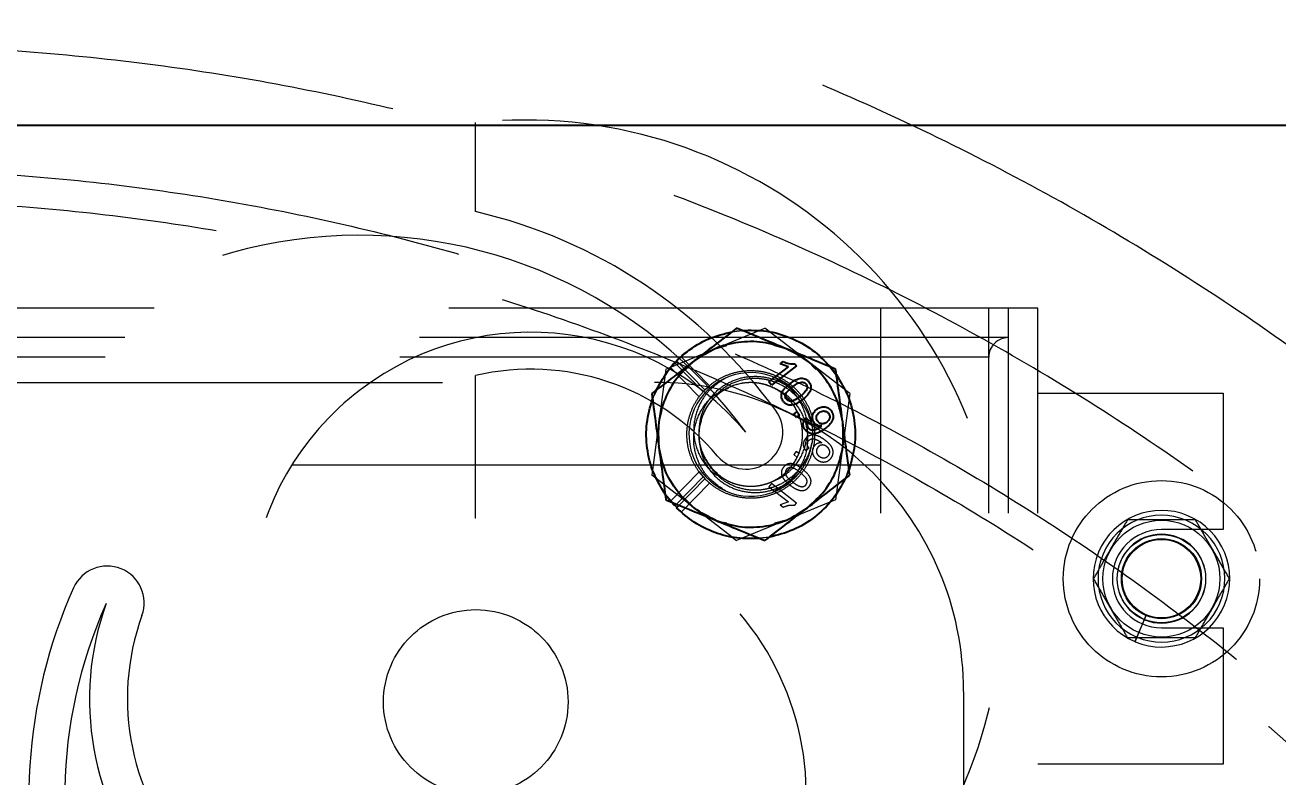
# Model space of a CAD drawing. Header units: millimetres. Extents: x 1293 to 41893, y 1011 to 26911.
# Drawn here: x 11492.2 to 11627.2, y 6929.2 to 7010.3 of the extents above; entities that cross this region are included whole.
import ezdxf

# ---------------------------------------------------------------- set-up
doc = ezdxf.new("R2010")
doc.units = ezdxf.units.MM
doc.header["$LTSCALE"] = 50
doc.linetypes.add('HIDDEN', pattern=[1.905, 1.27, -0.635])
doc.layers.add('CAPA_1', color=7, linetype='Continuous')
doc.layers.add('MAQUINAS', color=11, linetype='Continuous')
doc.styles.add('SLDTEXTSTYLE0', font='TXT', dxfattribs={"width": 0.75})
doc.dimstyles.new('SLDDIMSTYLE0', dxfattribs={"dimtxt": 100, "dimasz": 100, "dimexe": 0, "dimexo": 0.0625, "dimgap": 25, "dimtad": 2, "dimdec": 0, "dimlfac": 1.5, "dimrnd": 1e-09, "dimzin": 12, "dimdsep": 46, "dimtxsty": 'SLDTEXTSTYLE0', "dimsah": 1, "dimcen": 0.09, "dimadec": 0, "dimazin": 3, "dimtfac": 1, "dimtdec": 0, "dimtofl": 0, "dimtmove": 0, "dimatfit": 3, "dimfxl": 1, "dimfrac": 2, "dimtolj": 1, "dimtzin": 12, "dimarcsym": 0})

# ---------------------------------------------------------------- blocks, each defined once
blk = doc.blocks.new('_D_5')
at = {"layer": 'CAPA_1', "transparency": 16777216}
for p, q in [((11574.4, 7831.18), (17588.06, 7831.18)), ((17538.06, 7831.18), (17538.06, 4708.49)), ((16485.16, 4708.49), (17588.06, 4708.49))]:
    blk.add_line(p, q, dxfattribs=at)
for points in [[(17538.06, 7831.18), (17522.68, 7731.18), (17553.45, 7731.18)], [(17538.06, 4708.49), (17553.45, 4808.49), (17522.68, 4808.49)]]:
    blk.add_solid(points, dxfattribs=at)
at = {"layer": 'CAPA_1', "transparency": 16777216, "insert": (17409.15, 6122.06), "char_height": 100, "attachment_point": 1, "rotation": 90, "style": 'SLDTEXTSTYLE0'}
blk.add_mtext('4684', dxfattribs=at)
blk = doc.blocks.new('_D_15')
at = {"layer": 'CAPA_1', "transparency": 16777216}
for p, q in [((6530.12, 8742.38), (6530.12, 9415.65)), ((16745.16, 6492), (16745.16, 9415.65)), ((6530.12, 9365.65), (16745.16, 9365.65))]:
    blk.add_line(p, q, dxfattribs=at)
for points in [[(6530.12, 9365.65), (6630.12, 9350.26), (6630.12, 9381.03)], [(16745.16, 9365.65), (16645.16, 9381.03), (16645.16, 9350.26)]]:
    blk.add_solid(points, dxfattribs=at)
at = {"layer": 'CAPA_1', "transparency": 16777216, "insert": (11452.92, 9494.55), "char_height": 100, "attachment_point": 1, "style": 'SLDTEXTSTYLE0'}
blk.add_mtext('15323', dxfattribs=at)

msp = doc.modelspace()

# ---------------------------------------------------------------- linework, layer by layer
at = {"color": 1, "linetype": 'HIDDEN', "lineweight": 18}
for p, q in [((11540.7158117, 6990.199486), (11540.7158117, 6999.797529)), ((11601.3388204, 6979.7855382), (11472.0808548, 6979.7855382)), ((11584.4054871, 6481.4522048), (11584.4054871, 6979.7855382)), ((11596.0471537, 6481.4522048), (11596.0471537, 6979.7855382)), ((11598.1638204, 6481.4522048), (11598.1638204, 6979.7855382)), ((11601.3388204, 6481.4522048), (11601.3388204, 6979.7855382)), ((11598.1638204, 6976.6105382), (11472.7124016, 6976.6105382)), ((11596.0471537, 6974.4938715), (11473.1334327, 6974.4938715)), ((11473.6721537, 6971.7855382), (11560.0054871, 6971.7855382)), ((11540.7158117, 6957.1576774), (11540.7158117, 6972.5263742)), ((11601.3388204, 6970.6188715), (11621.3388204, 6970.6188715)), ((11621.3388204, 6970.6188715), (11621.3388204, 6955.9105382)), ((11584.4054871, 6962.8522048), (11475.4491042, 6962.8522048)), ((11621.3388204, 6955.9105382), (11614.6721537, 6955.9105382)), ((11613.0066204, 6946.6901319), (11611.797126, 6943.8371187)), ((11611.8506147, 6943.8146909), (11613.037607, 6946.6771393)), ((11614.6721537, 6945.3272048), (11621.3388204, 6945.3272048)), ((11621.3388204, 6945.3272048), (11621.3388204, 6930.6188715)), ((11593.3388204, 6938.4522048), (11593.3388204, 6522.7855382)), ((11621.3388204, 6930.6188715), (11601.3388204, 6930.6188715))]:
    msp.add_line(p, q, dxfattribs=at)
for centre, radius in [((11614.6721537, 6950.6188715), 10.5833333), ((11614.6721537, 6950.6188715), 6.3026787), ((11614.6721537, 6950.6188715), 4.7625), ((11614.6721537, 6950.6188715), 4.318), ((11614.6721537, 6950.6188715), 4.2333333), ((11540.7491497, 6937.3300939), 9.9492987)]:
    msp.add_circle(centre, radius, dxfattribs=at)
for centre, radius, start, end in [((11473.6721537, 6758.1188715), 316.8416667, 84.783170205, 180), ((11473.6721537, 6758.1188715), 313.6666667, 84.783170205, 180), ((11546.0498811, 6948.6212865), 51.453475, 275.950419195, 95.950419195), ((11528.2088176, 6936.1974164), 55.431475, 35.950419192, 76.96008298), ((11528.2088176, 6936.1974164), 51.453475, 35.950419192, 215.950419199), ((11546.6724149, 6946.8573793), 30.329061, 40.129477682, 220.129477682), ((11598.1638204, 6974.4938715), 2.1166667, 90, 180), ((11546.6724149, 6946.8573793), 26.351061, 40.129477681, 103.064508746), ((11560.0054871, 6938.4522048), 33.3333333, 0, 90), ((11569.861709, 6966.4049773), 3.978, 220.129477681, 35.950419192), ((11614.6721537, 6950.6188715), 7.366, 247.477326414, 247.026173882), ((11546.0498811, 6927.3013607), 30.329061, 280.129477682, 100.129477682), ((11614.6721537, 6950.6188715), 6.8368333, 247.477326414, 247.026173882), ((11614.6721537, 6950.6188715), 5.2916667, 90, 270), ((11614.6721537, 6950.6188715), 4.7963667, 247.477326414, 247.026173882), ((11614.6721537, 6950.6188715), 4.2672, 247.477326414, 247.026173882), ((11501.0132824, 6948.004868), 3.978, 340.129477682, 155.950419192), ((11548.0002431, 6927.0361864), 55.431475, 155.950419192, 196.96008298), ((11547.8887364, 6926.9585372), 51.453475, 155.950419195, 335.950419195), ((11529.4251391, 6937.6185001), 30.329061, 160.129477682, 340.129477682), ((11529.5366458, 6937.6961493), 26.351061, 160.129477681, 223.064508746)]:
    msp.add_arc(centre, radius, start, end, dxfattribs=at)
for points, knots in [([(11611.0057644, 6956.9688715), (11610.6875896, 6956.4177119), (11610.0443406, 6955.3034413), (11609.0913095, 6953.6525492), (11608.1803041, 6952.0744564), (11607.6218207, 6951.1070212), (11607.3400204, 6950.6188715)], [0, 0, 0, 0, 0.2646176718, 0.5349733347, 0.7653562273, 1, 1, 1, 1]), ([(11618.338543, 6956.9688715), (11618.032194, 6956.9688715), (11617.1282203, 6956.9688715), (11615.5717214, 6956.9688715), (11613.3947317, 6956.9688715), (11611.8909258, 6956.9688715), (11611.0057644, 6956.9688715)], [0, 0, 0, 0, 0.12806477444, 0.37789303104, 0.63381903979, 1, 1, 1, 1]), ([(11622.0042871, 6950.6188715), (11621.6861228, 6951.1700128), (11621.0428945, 6952.2842476), (11620.0898741, 6953.9351212), (11619.1788591, 6955.5132306), (11618.6203541, 6956.4807032), (11618.338543, 6956.9688715)], [0, 0, 0, 0, 0.2646061211, 0.5349506065, 0.7653448938, 1, 1, 1, 1]), ([(11607.3400204, 6950.6188715), (11607.6581846, 6950.0677302), (11608.3014129, 6948.9534954), (11609.2544334, 6947.3026218), (11610.1654484, 6945.7245124), (11610.7239534, 6944.7570398), (11611.0057644, 6944.2688715)], [0, 0, 0, 0, 0.2646061211, 0.5349506065, 0.7653448938, 1, 1, 1, 1]), ([(11618.338543, 6944.2688715), (11618.6567179, 6944.8200311), (11619.2999668, 6945.9343018), (11620.252998, 6947.5851939), (11621.1640033, 6949.1632866), (11621.7224868, 6950.1307218), (11622.0042871, 6950.6188715)], [0, 0, 0, 0, 0.2646176718, 0.5349733347, 0.7653562273, 1, 1, 1, 1]), ([(11611.0057644, 6944.2688715), (11611.890928, 6944.2688715), (11613.3792375, 6944.2688715), (11615.5555025, 6944.2688715), (11617.1128912, 6944.2688715), (11618.0321989, 6944.2688715), (11618.338543, 6944.2688715)], [0, 0, 0, 0, 0.3661794341, 0.6156922034, 0.8719357593, 1, 1, 1, 1])]:
    msp.add_open_spline(points, degree=3, knots=knots, dxfattribs=at)
at = {"layer": 'MAQUINAS', "linetype": 'Continuous', "lineweight": 25}
for p, q in [((11457.0601601, 6999.5102403), (11683.7268267, 6999.5102403)), ((11573.5795859, 6973.7819405), (11573.9003025, 6974.028815)), ((11572.3471442, 6971.8359953), (11574.4616992, 6973.4636933)), ((11575.3285285, 6973.5769087), (11572.6149402, 6971.4880993)), ((11574.4616992, 6973.4636933), (11573.5795859, 6973.7819405)), ((11575.1561348, 6973.8008667), (11575.3285285, 6973.5769087)), ((11572.6149402, 6971.4880993), (11572.3471442, 6971.8359953)), ((11575.0251049, 6968.3570359), (11575.3730008, 6968.624832)), ((11575.3730008, 6968.624832), (11575.6407969, 6968.276936)), ((11575.2929009, 6968.00914), (11575.0251049, 6968.3570359)), ((11575.6407969, 6968.276936), (11575.2929009, 6968.00914)), ((11576.3823769, 6967.961319), (11576.6849626, 6967.6402027)), ((11577.994455, 6967.0388996), (11578.0595173, 6967.091579)), ((11562.195166, 6958.4632985), (11561.7465943, 6958.9697264)), ((11562.3884478, 6958.6612963), (11562.195166, 6958.4632985)), ((11562.6693393, 6958.5454501), (11562.3909977, 6958.260317))]:
    msp.add_line(p, q, dxfattribs=at)
at = {"layer": 'MAQUINAS', "linetype": 'HIDDEN', "lineweight": 18}
for p, q in [((11561.24341, 6973.2202773), (11571.918196, 6977.6228082)), ((11568.6245076, 6977.2850493), (11567.8888591, 6977.0998635)), ((11568.3893351, 6977.2537224), (11569.4281961, 6977.3921073)), ((11569.9689276, 6977.3740415), (11568.8461578, 6977.314575)), ((11581.0682926, 6970.5794379), (11571.918196, 6977.6228082)), ((11566.580803, 6975.4215427), (11565.4362765, 6974.7630813)), ((11566.580803, 6975.4215427), (11567.8274555, 6975.7535401)), ((11572.9595578, 6975.7535401), (11574.2195753, 6975.4138537)), ((11562.3909977, 6974.0934968), (11562.879735, 6974.5587791)), ((11565.4443489, 6970.9656453), (11562.3909977, 6974.0934968)), ((11563.273565, 6974.8483422), (11562.879735, 6974.5587791)), ((11562.879735, 6974.5587791), (11565.936842, 6971.4270801)), ((11564.2245785, 6974.0265731), (11563.3829246, 6973.187489)), ((11576.4932443, 6974.101123), (11577.4040887, 6973.187489)), ((11561.24341, 6973.2202773), (11559.7187207, 6961.774376)), ((11564.8257342, 6970.229818), (11561.7465943, 6973.3840875)), ((11562.195166, 6973.8905154), (11561.879991, 6973.4828181)), ((11565.252273, 6970.7588164), (11562.195166, 6973.8905154)), ((11579.7408458, 6972.400596), (11578.8069848, 6973.6157442)), ((11578.9842245, 6973.4509781), (11579.6234998, 6972.6204906)), ((11560.4769114, 6971.3960519), (11559.944196, 6970.3326349)), ((11565.4443489, 6970.9656453), (11565.936842, 6971.4270801)), ((11565.936842, 6971.4270801), (11566.0493248, 6971.5053336)), ((11568.2581572, 6971.3216555), (11568.3858861, 6971.3876672)), ((11574.0812677, 6971.6960313), (11574.4599984, 6971.4597177)), ((11574.6118887, 6971.3170203), (11574.4599984, 6971.4597177)), ((11559.8685258, 6970.1491578), (11559.6900635, 6969.5061077)), ((11559.7986173, 6969.9796512), (11560.1982029, 6970.9485237)), ((11581.0682926, 6970.5794379), (11579.5436032, 6959.1335366)), ((11560.8168735, 6968.7429581), (11560.4810654, 6967.4973266)), ((11579.9701398, 6968.7429581), (11580.3059715, 6967.4819077)), ((11560.8168735, 6963.6108558), (11560.4810418, 6964.8719062)), ((11576.3823769, 6964.3924949), (11576.6849626, 6964.7136112)), ((11576.8388367, 6964.6015684), (11577.002987, 6965.3104701)), ((11577.994455, 6965.3149143), (11578.0595173, 6965.2622349)), ((11580.3059479, 6964.8564872), (11579.9701398, 6963.6108558)), ((11575.2929009, 6964.3446739), (11575.0251049, 6963.996778)), ((11575.0251049, 6963.996778), (11575.3730008, 6963.7289819)), ((11575.6407969, 6964.0768778), (11575.2929009, 6964.3446739)), ((11564.8257342, 6962.1239959), (11561.7465943, 6958.9697264)), ((11565.547314, 6961.3004024), (11564.8026705, 6962.1630695)), ((11564.8257342, 6962.1239959), (11565.252273, 6961.5949975)), ((11565.8740322, 6962.961592), (11566.1913271, 6962.5190956)), ((11580.988396, 6962.3741627), (11580.5888104, 6961.4052902)), ((11580.7572769, 6961.8137698), (11581.1085815, 6962.8984468)), ((11560.1982029, 6961.4052902), (11559.7187207, 6961.774376)), ((11568.3893351, 6955.1000915), (11560.1982029, 6961.4052902)), ((11565.252273, 6961.5949975), (11562.3884478, 6958.6612963)), ((11565.4443489, 6961.3881686), (11562.6693393, 6958.5454501)), ((11562.879735, 6957.7950348), (11565.936842, 6960.9267338)), ((11572.6149402, 6960.8657145), (11572.3471442, 6960.5178186)), ((11572.3471442, 6960.5178186), (11574.4616992, 6958.8901206)), ((11575.3285285, 6958.7769052), (11572.6149402, 6960.8657145)), ((11574.2356024, 6960.7680204), (11574.6608341, 6961.0717542)), ((11575.4124871, 6961.7889371), (11574.4599984, 6960.8940962)), ((11580.3160821, 6960.9673646), (11580.6740843, 6961.6120533)), ((11561.1431808, 6959.7714247), (11562.4508718, 6958.2117789)), ((11561.7465943, 6958.9697264), (11561.1635135, 6959.7333233)), ((11564.293769, 6958.2526908), (11563.3829246, 6959.1663249)), ((11579.5436032, 6959.1335366), (11568.8688173, 6954.7310057)), ((11574.4616992, 6958.8901206), (11573.5795859, 6958.5718734)), ((11573.5795859, 6958.5718734), (11573.9003025, 6958.3249989)), ((11575.1561348, 6958.5529472), (11575.3285285, 6958.7769052)), ((11574.2062103, 6956.9322711), (11572.9595578, 6956.6002738)), ((11568.3893351, 6955.1000915), (11568.8688173, 6954.7310057)), ((11570.9194888, 6954.9721302), (11572.4615307, 6955.1197214)), ((11572.3976782, 6955.1000915), (11571.3588172, 6954.9617065))]:
    msp.add_line(p, q, dxfattribs=at)
msp.add_arc((11570.3935066, 6966.1769069), 6.6666667, 37.587605897, 307.587605897, dxfattribs=at)
for points in [[(11697.8579799, 6903.1351303), (11695.0782724, 6907.2834672), (11689.5188572, 6915.5801408), (11680.3115972, 6927.4074614), (11670.5048164, 6938.7348965), (11660.0651574, 6949.485269), (11649.0426731, 6959.635884), (11637.467434, 6969.1518217), (11625.3770953, 6978.0039406), (11612.8093669, 6986.1641744), (11599.80388, 6993.6069054), (11586.4015311, 7000.3087008), (11572.6444952, 7006.2484782), (11558.5760553, 7011.4075478), (11544.2404764, 7015.7696776), (11529.6828634, 7019.3211426), (11514.9490201, 7022.0507687), (11500.0853044, 7023.9499673), (11485.1384832, 7025.012763), (11470.1555847, 7025.2358118), (11455.1837506, 7024.6184118), (11440.2700878, 7023.1625057), (11425.4615204, 7020.8726743), (11410.8046414, 7017.7561222), (11396.3455668, 7013.8226552), (11382.1297903, 7009.0846495), (11368.20204, 7003.5570127), (11354.6061377, 6997.2571367), (11341.384861, 6990.2048432), (11328.5798092, 6982.4223213), (11316.2312715, 6973.9340579), (11304.3781012, 6964.76676), (11293.0575925, 6954.9492714), (11282.3053641, 6944.5124815), (11272.1552463, 6933.4892284), (11262.6391754, 6921.9141953), (11253.7870922, 6909.8238014), (11245.6268488, 6897.2560878), (11238.1841203, 6884.250597), (11231.4823243, 6870.8482491), (11225.5425471, 6857.0912129), (11220.3834774, 6843.0227731), (11216.0213476, 6828.6871941), (11212.4698826, 6814.1295812), (11209.7402565, 6799.3957378), (11207.8410579, 6784.5320222), (11206.7782622, 6769.5852009), (11206.5552137, 6754.6023026), (11207.1726126, 6739.6304678), (11208.6285226, 6724.7168076), (11210.9183393, 6709.9082306), (11214.0349466, 6695.2513873), (11217.9682076, 6680.7921795), (11222.706982, 6666.5769003), (11228.2317497, 6652.647294), (11234.5423336, 6639.0583181), (11241.5546649, 6625.8111917), (11246.84244, 6617.3388057), (11249.4863275, 6613.1026127)], [(11277.7544529, 6631.3880585), (11275.4439395, 6635.0900999), (11270.8229126, 6642.4941825), (11264.6947828, 6654.0709472), (11259.1799155, 6665.9464567), (11254.3517789, 6678.1196458), (11250.2105279, 6690.5424865), (11246.7732212, 6703.1784983), (11244.0495943, 6715.9872253), (11242.0485061, 6728.9285535), (11240.7761752, 6741.9617147), (11240.2366256, 6755.0457151), (11240.4315494, 6768.1393841), (11241.3603347, 6781.201525), (11243.0200588, 6794.1910393), (11245.4054998, 6807.0670573), (11248.5091522, 6819.7890661), (11252.3212506, 6832.3170377), (11256.8298009, 6844.6115543), (11262.0206174, 6856.6339331), (11267.877368, 6868.3463469), (11274.3816251, 6879.7119444), (11281.512924, 6890.6949651), (11289.2488268, 6901.2608523), (11297.5649937, 6911.3763619), (11306.4352589, 6921.0096668), (11315.8317132, 6930.1304569), (11325.7247919, 6938.710035), (11336.0833678, 6946.7214064), (11346.8748489, 6954.1393645), (11358.0652812, 6960.9405696), (11369.6194555, 6967.1036226), (11381.5010181, 6972.6091322), (11393.6725852, 6977.4397762), (11406.0958606, 6981.5803554), (11418.7317559, 6985.0178421), (11431.5405141, 6987.7414207), (11444.481834, 6989.7425219), (11457.5149974, 6991.0148493), (11470.5989972, 6991.5543998), (11483.6926664, 6991.3594758), (11496.7548072, 6990.4306906), (11509.7443216, 6988.7709664), (11522.6203395, 6986.3855254), (11535.3423483, 6983.2818731), (11547.8703199, 6979.4697746), (11560.1648366, 6974.9612244), (11572.1872151, 6969.7704077), (11583.8996299, 6963.9136577), (11595.2652239, 6957.4093984), (11606.2482575, 6950.2781079), (11616.8140965, 6942.5421738), (11626.9297861, 6934.2261234), (11636.5624191, 6925.3554236), (11645.6857166, 6915.9605912), (11654.255937, 6906.0614594), (11662.3022317, 6895.7254739), (11667.1606469, 6888.4749476), (11669.5898545, 6884.8496845)], [(11564.8257342, 6962.1239959), (11564.5861794, 6962.4947189), (11564.1070698, 6963.2361651), (11563.6742173, 6964.4962947), (11563.4735745, 6965.8074858), (11563.5311383, 6967.1351161), (11563.8398032, 6968.4267696), (11564.3895646, 6969.6359583), (11565.1598634, 6970.7179901), (11566.1224911, 6971.6331758), (11567.2420506, 6972.3478687), (11568.4774108, 6972.8358124), (11569.783177, 6973.0790763), (11571.1113698, 6973.0687222), (11572.4131848, 6972.8051303), (11573.6407873, 6972.2979863), (11574.7490695, 6971.5659251), (11575.6973078, 6970.635846), (11576.4506596, 6969.5419245), (11576.981443, 6968.3243564), (11577.2701547, 6967.027881), (11577.3061859, 6965.7001367), (11577.0882128, 6964.3899112), (11576.6242448, 6963.1453485), (11575.9313299, 6962.0121791), (11575.0349305, 6961.0320426), (11573.9679786, 6960.240948), (11572.7697018, 6959.6679859), (11571.4840451, 6959.3341271), (11570.1585681, 6959.2519472), (11568.8407864, 6959.4233158), (11567.5835574, 6959.8462283), (11566.4165226, 6960.4891262), (11565.7684068, 6961.0884878), (11565.4443489, 6961.3881686)], [(11565.9685175, 6962.7707312), (11565.5892211, 6963.4010804), (11564.8306284, 6964.6617789), (11564.720145, 6966.9224387), (11565.4250125, 6969.0323672), (11566.8992481, 6970.7175537), (11568.9019802, 6971.7087948), (11571.1327146, 6971.8585726), (11573.2506606, 6971.1431755), (11574.9337024, 6969.671764), (11575.9255048, 6967.6682648), (11576.0751822, 6965.4377749), (11575.3596254, 6963.3196182), (11573.8889529, 6961.6371744), (11571.8826577, 6960.6431906), (11569.6626126, 6960.5016409), (11567.5054726, 6961.1868682), (11566.4808358, 6962.2427768), (11565.9685175, 6962.7707312)], [(11575.6763174, 6970.2433987), (11575.9236218, 6969.8815399), (11576.4182305, 6969.1578222), (11576.8682631, 6967.915659), (11577.1010466, 6966.6151551), (11577.0355305, 6965.7410197), (11577.0027724, 6965.303952)], [(11565.9685175, 6962.7707312), (11565.7613703, 6963.0738314), (11565.347076, 6963.680032), (11564.9701196, 6964.720493), (11564.7751354, 6965.8098214), (11564.8300131, 6966.5420149), (11564.8574519, 6966.9081117)]]:
    msp.add_open_spline(points, degree=3, dxfattribs=at)
for points, knots in [([(11683.583976, 6893.9018854), (11680.9812536, 6897.7860959), (11675.7758087, 6905.5545169), (11667.1547787, 6916.6287871), (11657.9723997, 6927.2349998), (11648.1974381, 6937.3008916), (11637.8767599, 6946.8052128), (11627.038521, 6955.7152668), (11615.7179792, 6964.0037676), (11603.9504432, 6971.644436), (11591.7730211, 6978.6132853), (11579.2240052, 6984.8883746), (11566.3428854, 6990.4499639), (11553.1701889, 6995.2805534), (11539.7473622, 6999.3649446), (11526.1166385, 7002.6902864), (11512.320905, 7005.2461161), (11498.4035682, 7007.024392), (11484.4084173, 7008.019519), (11470.3794861, 7008.2283661), (11456.3609148, 7007.6502763), (11442.3968111, 7006.2870683), (11428.5311112, 7004.1430314), (11414.8074418, 7001.2249115), (11401.2689825, 6997.54189), (11387.9583303, 6993.1055551), (11374.9173656, 6987.9298651), (11362.1871199, 6982.0311048), (11349.8076475, 6975.4278337), (11337.8178985, 6968.1408283), (11326.2555974, 6960.193016), (11315.1571232, 6951.6094038), (11304.557396, 6942.4169987), (11294.4897664, 6932.6447236), (11284.9859109, 6922.3233255), (11276.0757321, 6911.4852795), (11267.7872646, 6900.1646861), (11260.1465877, 6888.3971639), (11253.1777391, 6876.219738), (11246.9026555, 6863.6707232), (11241.3410427, 6850.7896031), (11236.5105416, 6837.6169066), (11232.4258202, 6824.1940801), (11229.1017109, 6810.5633559), (11226.5412815, 6796.7676239), (11224.7801719, 6782.8502818), (11223.7767982, 6769.5926864), (11223.7424955, 6760.9809811), (11223.7268163, 6757.0447182)], [0, 0, 0, 0, 0.0218141038, 0.0436282076, 0.0654423113, 0.0872564151, 0.1090705189, 0.1308846227, 0.1526987264, 0.1745128302, 0.196326934, 0.2181410378, 0.2399551415, 0.2617692453, 0.2835833491, 0.3053974529, 0.3272115567, 0.3490256604, 0.3708397642, 0.392653868, 0.4144679718, 0.4362820755, 0.4580961793, 0.4799102831, 0.5017243869, 0.5235384906, 0.5453525944, 0.5671666982, 0.588980802, 0.6107949058, 0.6326090095, 0.6544231133, 0.6762372171, 0.6980513209, 0.7198654246, 0.7416795284, 0.7634936322, 0.785307736, 0.8071218397, 0.8289359435, 0.8507500473, 0.8725641511, 0.8943782549, 0.9161923586, 0.9380064624, 0.9598205662, 0.98163467, 1, 1, 1, 1]), ([(11383.3517308, 6976.7968304), (11386.4132597, 6978.0483429), (11393.5717354, 6980.9746332), (11405.1363422, 6984.7582917), (11417.9453236, 6988.2631066), (11430.939054, 6991.0207111), (11444.0647167, 6993.0517076), (11457.2842111, 6994.3418606), (11470.5550869, 6994.8892129), (11483.8358187, 6994.6914791), (11497.0845589, 6993.7494323), (11510.2596384, 6992.065996), (11523.3195992, 6989.6464777), (11536.2233511, 6986.4984874), (11548.9302937, 6982.6319304), (11561.4004464, 6978.0589723), (11573.5945731, 6972.7940011), (11585.4743081, 6966.8535832), (11597.0022678, 6960.2564059), (11608.1422018, 6953.0232398), (11618.8589814, 6945.1767924), (11629.1191809, 6936.7419412), (11638.8894229, 6927.7445172), (11648.1430532, 6918.2154729), (11656.8357054, 6908.1749249), (11664.9969471, 6897.6912825), (11669.9247683, 6890.3371773), (11672.3886788, 6886.6601247)], [0, 0, 0, 0, 0.0301960895, 0.0706045858, 0.111013082, 0.1514215783, 0.1918300746, 0.2322385709, 0.2726470671, 0.3130555634, 0.3534640597, 0.3938725559, 0.4342810522, 0.4746895485, 0.5150980448, 0.555506541, 0.5959150373, 0.6363235336, 0.6767320298, 0.7171405261, 0.7575490224, 0.7979575186, 0.8383660149, 0.8787745112, 0.9191830075, 0.9595915037, 1, 1, 1, 1]), ([(11567.6726324, 6972.2630624), (11567.0342696, 6971.8368141), (11565.9688982, 6971.1254432), (11564.8374502, 6969.4869595), (11564.203957, 6967.6576487), (11564.2103983, 6965.5031284), (11564.9859257, 6963.5096224), (11566.0967022, 6962.0707967), (11567.0444003, 6961.640792), (11567.3400703, 6961.5066359)], [0, 0, 0, 0, 0.17254409382, 0.28796089372, 0.44542637547, 0.60590038583, 0.76529044601, 0.92677355458, 1, 1, 1, 1]), ([(11564.8574519, 6966.9081117), (11564.9005068, 6967.2997984), (11564.9855598, 6968.0735573), (11565.4973132, 6969.3899002), (11566.440648, 6970.7060144), (11567.9012843, 6971.790807), (11569.5685246, 6972.389157), (11571.3345904, 6972.5068803), (11573.0628117, 6972.1199957), (11574.5647351, 6971.3485733), (11575.3301231, 6970.5875973), (11575.6763174, 6970.2433987)], [0, 0, 0, 0, 0.0816770766, 0.1613492895, 0.2910353615, 0.4131480043, 0.5342211749, 0.6547649167, 0.7763458983, 0.8988385446, 1, 1, 1, 1]), ([(11565.9685175, 6962.7707312), (11566.132651, 6962.5744897), (11566.5427192, 6962.0842036), (11567.1401497, 6961.6168409), (11567.6869378, 6961.2873913), (11568.0715273, 6961.0908908), (11568.5603114, 6960.8917502), (11568.9293573, 6960.7841379), (11569.1317897, 6960.7371797), (11569.1321145, 6960.7371043), (11569.1325975, 6960.7369923), (11569.1334722, 6960.7367896), (11569.135074, 6960.7364188), (11569.1380606, 6960.7357285), (11569.143797, 6960.7344068), (11569.1553273, 6960.7317665), (11569.1800249, 6960.7261817), (11569.2372607, 6960.7135943), (11569.4137051, 6960.6773596), (11570.0152131, 6960.5812466), (11570.6975019, 6960.5783787), (11571.3597417, 6960.6735507), (11571.7398862, 6960.751794), (11572.1657338, 6960.8742415), (11572.5420072, 6961.0183281), (11572.7704069, 6961.1231003), (11572.9991614, 6961.2351828), (11573.2898831, 6961.394618), (11573.6892465, 6961.6605646), (11574.0643587, 6961.9597847), (11574.3940428, 6962.2726233), (11574.7151356, 6962.6295656), (11575.0436246, 6963.0647018), (11575.2963377, 6963.4897426), (11575.4362523, 6963.7766368), (11575.5419864, 6964.008212), (11575.6656938, 6964.315891), (11575.8058843, 6964.7749503), (11575.9061925, 6965.2443793), (11575.9693021, 6965.7480841), (11575.9850645, 6966.2510542), (11575.9567954, 6966.7159759), (11575.9026162, 6967.1137987), (11575.8443512, 6967.3990453), (11575.8018657, 6967.5677745), (11575.7456761, 6967.7787833), (11575.6474827, 6968.0886379), (11575.4741013, 6968.507395), (11575.2921297, 6968.8664312), (11575.1122682, 6969.1687961), (11574.8233058, 6969.5957281), (11574.364027, 6970.1387949), (11573.6978508, 6970.7059414), (11573.0378447, 6971.1116842), (11572.4226402, 6971.391547), (11571.8368552, 6971.583333), (11571.2460927, 6971.7059428), (11570.645144, 6971.7660718), (11569.6080493, 6971.7587078), (11568.1286739, 6971.4040818), (11566.5109832, 6970.3348485), (11565.2993255, 6968.7855162), (11565.0047433, 6967.533914), (11564.8574519, 6966.9081117)], [0, 0, 0, 0, 0.0250183604, 0.062505402, 0.0734573342, 0.0875361687, 0.1047408725, 0.1250701816, 0.1250803606, 0.1250883981, 0.1251028377, 0.1251288995, 0.1251763215, 0.1252638198, 0.1254290467, 0.1257527294, 0.1264220437, 0.127908411, 0.1314910533, 0.1440579523, 0.1875385458, 0.1974736043, 0.2095664138, 0.2255093005, 0.2408045365, 0.2489692371, 0.2501056216, 0.2657484548, 0.28139119, 0.2970338275, 0.3126763676, 0.3258383953, 0.3440073867, 0.3659743505, 0.374124143, 0.3752533993, 0.3909020103, 0.4065504225, 0.4221986368, 0.4378466544, 0.4561989829, 0.4713844989, 0.4834020562, 0.4954853717, 0.4998684535, 0.500437905, 0.5168673922, 0.5316457014, 0.5447725301, 0.5562476095, 0.5660707052, 0.5952358369, 0.6255591057, 0.6513477897, 0.67084265, 0.6916214818, 0.7115649404, 0.7298045646, 0.7506541572, 0.8129902501, 0.8753265878, 0.937663171, 1, 1, 1, 1]), ([(11577.0027724, 6967.0498619), (11576.9259468, 6967.3611997), (11576.7722838, 6967.983923), (11576.408228, 6968.7798993), (11575.9856976, 6969.4803716), (11575.4941905, 6970.1154707), (11574.7086499, 6970.8876053), (11573.8906327, 6971.4211692), (11573.1662713, 6971.7446944), (11572.763107, 6971.8949451), (11572.3213299, 6972.0250787), (11571.4650387, 6972.2033719), (11570.1715625, 6972.2406008), (11568.5365681, 6971.8083425), (11567.2165983, 6971.076857), (11566.6458998, 6970.3693738), (11566.4341043, 6970.1068153)], [0, 0, 0, 0, 0.069953165, 0.1399170315, 0.1901923343, 0.2485506911, 0.3148790107, 0.430245738, 0.4592125802, 0.4882048064, 0.5242043837, 0.5597296243, 0.6792716906, 0.8024242008, 0.9266764138, 1, 1, 1, 1]), ([(11576.4973458, 6966.2660609), (11576.503047, 6966.6863022), (11576.5188446, 6967.8507629), (11575.9137763, 6969.5254745), (11574.6701407, 6971.2710169), (11573.4814278, 6971.9835545), (11572.7903214, 6972.3978171)], [0, 0, 0, 0, 0.1655470057, 0.4587197366, 0.6853047725, 1, 1, 1, 1]), ([(11567.6726324, 6960.0907515), (11567.0342566, 6960.5170192), (11565.9688636, 6961.2284223), (11564.8375497, 6962.8667059), (11564.2034157, 6964.6969728), (11564.2124371, 6966.847644), (11564.9783416, 6968.8555054), (11566.2846006, 6970.4528499), (11567.4786487, 6970.9654892), (11568.0123849, 6971.1946376)], [0, 0, 0, 0, 0.163192842, 0.2723544782, 0.4212859131, 0.5730628255, 0.7238145338, 0.8765458549, 1, 1, 1, 1]), ([(11572.672566, 6971.2747939), (11573.0255857, 6971.1266696), (11573.7316074, 6970.8304285), (11574.943976, 6969.9038542), (11576.058099, 6968.3882355), (11576.565083, 6966.4860901), (11576.5057289, 6964.5538148), (11575.9212217, 6962.8285606), (11574.667704, 6961.0827246), (11573.480532, 6960.3702328), (11572.7903214, 6959.9559968)], [0, 0, 0, 0, 0.0794973611, 0.1589907011, 0.315134871, 0.4619446366, 0.5603215007, 0.7147960453, 0.8341851173, 1, 1, 1, 1]), ([(11572.672566, 6961.07902), (11573.0258707, 6961.2271232), (11573.7324623, 6961.5233221), (11574.9391827, 6962.4503145), (11576.0913261, 6963.957741), (11576.3652205, 6965.3946128), (11576.4973458, 6966.087753)], [0, 0, 0, 0, 0.1725736883, 0.3451386477, 0.6840980163, 1, 1, 1, 1]), ([(11578.4452719, 6965.5193312), (11578.2789124, 6965.6406695), (11577.9467587, 6965.8829335), (11577.4625295, 6966.0902847), (11577.0482543, 6966.1235113), (11576.7431864, 6966.0588231), (11576.4684648, 6965.9104558), (11576.3319087, 6965.755303), (11576.2636019, 6965.677694)], [0, 0, 0, 0, 0.2504849259, 0.5001184801, 0.6280398823, 0.7500923866, 0.8749936837, 1, 1, 1, 1]), ([(11564.8574519, 6965.4457022), (11564.9005068, 6965.0540155), (11564.9855598, 6964.2802566), (11565.4973132, 6962.9639137), (11566.440648, 6961.6477995), (11567.9012843, 6960.5630069), (11569.5685246, 6959.9646569), (11571.3345904, 6959.8469336), (11573.0628117, 6960.2338182), (11574.5647351, 6961.0052406), (11575.3301231, 6961.7662165), (11575.6763174, 6962.1104152)], [0, 0, 0, 0, 0.0816770766, 0.1613492895, 0.2910353615, 0.4131480043, 0.5342211749, 0.6547649167, 0.7763458983, 0.8988385446, 1, 1, 1, 1]), ([(11577.0027724, 6965.303952), (11576.9259468, 6964.9926142), (11576.7722838, 6964.3698909), (11576.408228, 6963.5739145), (11575.9856976, 6962.8734423), (11575.4941904, 6962.2383432), (11574.7086501, 6961.4662087), (11573.8906318, 6960.9326437), (11573.166272, 6960.6091202), (11572.7631039, 6960.4588656), (11572.3213442, 6960.3287503), (11571.4649345, 6960.1503316), (11570.1730674, 6960.1148076), (11568.5309472, 6960.5395156), (11567.0276342, 6961.4157547), (11566.3216677, 6962.3189299), (11565.9685175, 6962.7707312)], [0, 0, 0, 0, 0.0665557442, 0.1331216702, 0.1809552484, 0.2364793103, 0.2995862573, 0.4093499598, 0.4369099671, 0.4644941256, 0.4987453086, 0.532545192, 0.6462814495, 0.7634528023, 0.8816704485, 1, 1, 1, 1]), ([(11574.4599984, 6960.8940962), (11574.6935598, 6961.0878094), (11574.9943943, 6961.3373182), (11575.2924639, 6961.6539641), (11575.4769064, 6961.8602221), (11575.6890269, 6962.1192681), (11575.9427046, 6962.473438), (11576.3243621, 6963.0896149), (11576.7587176, 6964.0187041), (11576.921421, 6964.8755368), (11577.0027724, 6965.303952)], [0, 0, 0, 0, 0.17416807, 0.2243339608, 0.2498477339, 0.3332575457, 0.4166697785, 0.5000844792, 0.7500429769, 1, 1, 1, 1]), ([(11576.2636019, 6965.677694), (11576.1976224, 6965.5773368), (11576.0983448, 6965.426332), (11576.0476898, 6965.1908033), (11576.0474146, 6964.9522163), (11576.1426729, 6964.6595004), (11576.3023915, 6964.4815903), (11576.3823769, 6964.3924949)], [0, 0, 0, 0, 0.2498591948, 0.3759561592, 0.5004815934, 0.749846529, 1, 1, 1, 1]), ([(11576.6849626, 6964.7136112), (11576.6358058, 6964.7720049), (11576.5471142, 6964.8773624), (11576.4807815, 6965.0402857), (11576.4729784, 6965.1709913), (11576.4966079, 6965.3082721), (11576.5529974, 6965.3961475), (11576.5905165, 6965.454616)], [0, 0, 0, 0, 0.27707427384, 0.49991402738, 0.62483428488, 0.75038084812, 1, 1, 1, 1]), ([(11576.5905165, 6965.454616), (11576.6347266, 6965.5038633), (11576.7231099, 6965.6023169), (11576.9039198, 6965.6909024), (11577.1023155, 6965.7215946), (11577.4914869, 6965.6345129), (11577.7710004, 6965.456903), (11577.994455, 6965.3149143)], [0, 0, 0, 0, 0.1252073258, 0.2503100191, 0.3753386279, 0.50062014744, 1, 1, 1, 1]), ([(11577.2268313, 6964.9137318), (11577.2066638, 6964.8859958), (11577.1663272, 6964.8305217), (11577.1007154, 6964.7099762), (11577.0447168, 6964.54761), (11577.0240551, 6964.341709), (11577.0479103, 6964.1366779), (11577.1121994, 6963.939589), (11577.2480787, 6963.6989508), (11577.4038792, 6963.5620584), (11577.507459, 6963.4710492)], [0, 0, 0, 0, 0.0626107389, 0.1252263593, 0.2501941382, 0.3735862588, 0.5002863049, 0.6245798583, 0.750412027, 1, 1, 1, 1]), ([(11578.0595173, 6965.2622349), (11577.9808268, 6965.2652925), (11577.8225317, 6965.2714432), (11577.5939988, 6965.2027067), (11577.3833654, 6965.0901566), (11577.278956, 6964.9724799), (11577.2268313, 6964.9137318)], [0, 0, 0, 0, 0.2495404591, 0.5019797072, 0.7513717737, 1, 1, 1, 1]), ([(11577.6215318, 6964.7787148), (11577.5719875, 6964.7030362), (11577.4978205, 6964.5897464), (11577.4650435, 6964.4114358), (11577.4710956, 6964.2767366), (11577.506252, 6964.1457904), (11577.5880291, 6963.9842384), (11577.6894571, 6963.8934359), (11577.7567731, 6963.8331718)], [0, 0, 0, 0, 0.2495203093, 0.3735284255, 0.4998883672, 0.623789863, 0.7503156792, 1, 1, 1, 1]), ([(11578.5862535, 6964.8567749), (11578.5105027, 6964.9079175), (11578.3959825, 6964.9852349), (11578.2191632, 6965.0336755), (11578.0815668, 6965.0402847), (11577.947626, 6965.0165491), (11577.7775042, 6964.9466963), (11577.68401, 6964.8460036), (11577.6215318, 6964.7787148)], [0, 0, 0, 0, 0.24997660167, 0.37791512869, 0.50034202129, 0.627106401, 0.75081098206, 1, 1, 1, 1]), ([(11579.0483833, 6963.6093972), (11579.1008012, 6963.6883325), (11579.2056211, 6963.8461795), (11579.2750763, 6964.125062), (11579.276328, 6964.4101429), (11579.1726518, 6964.7765962), (11578.8854129, 6965.1649222), (11578.5922373, 6965.4009922), (11578.4452719, 6965.5193312)], [0, 0, 0, 0, 0.1250635897, 0.25008955759, 0.37511000523, 0.50016939956, 0.74944095238, 1, 1, 1, 1]), ([(11578.7762833, 6963.9036852), (11578.825264, 6963.9818275), (11578.8984045, 6964.0985133), (11578.9181305, 6964.2822687), (11578.9007967, 6964.4182031), (11578.8549099, 6964.5487812), (11578.7603876, 6964.7065459), (11578.655728, 6964.7968379), (11578.5862535, 6964.8567749)], [0, 0, 0, 0, 0.249017166, 0.3718446562, 0.4993648037, 0.6232259432, 0.7498923764, 1, 1, 1, 1]), ([(11577.507459, 6963.4710492), (11577.6286568, 6963.3903148), (11577.8113513, 6963.2686151), (11578.0953337, 6963.2013206), (11578.3143713, 6963.1951844), (11578.5277168, 6963.2343082), (11578.7990783, 6963.3433694), (11578.9484652, 6963.5027767), (11579.0483833, 6963.6093972)], [0, 0, 0, 0, 0.2498687718, 0.3766540303, 0.5003478215, 0.6274593765, 0.7508241712, 1, 1, 1, 1]), ([(11577.7567731, 6963.8331718), (11577.8365231, 6963.7798161), (11577.9958129, 6963.6732452), (11578.2411241, 6963.6358007), (11578.4300346, 6963.6619233), (11578.6109866, 6963.7300129), (11578.7097829, 6963.8338152), (11578.7762833, 6963.9036852)], [0, 0, 0, 0, 0.25025039885, 0.49984175183, 0.62957629766, 0.75066535386, 1, 1, 1, 1]), ([(11577.7567731, 6963.8331718), (11577.8365229, 6963.7798156), (11577.9958124, 6963.6732438), (11578.2410138, 6963.6358222), (11578.4299245, 6963.6618903), (11578.6109075, 6963.7299368), (11578.709782, 6963.833817), (11578.7762833, 6963.9036852)], [0, 0, 0, 0, 0.250250228, 0.4998414106, 0.6292883971, 0.7506655241, 1, 1, 1, 1]), ([(11573.919131, 6962.6319738), (11573.8401491, 6962.5100111), (11573.7215251, 6962.3268333), (11573.690109, 6962.0742215), (11573.6939571, 6961.930602), (11573.7073495, 6961.8599392), (11573.7140456, 6961.8246084)], [0, 0, 0, 0, 0.4987953461, 0.7491482596, 0.8745764119, 1, 1, 1, 1]), ([(11573.919131, 6962.6319738), (11573.840828, 6962.5100761), (11573.7232235, 6962.3269959), (11573.6825504, 6962.0378398), (11573.7035469, 6961.895687), (11573.7140456, 6961.8246084)], [0, 0, 0, 0, 0.4990363131, 0.7495101716, 1, 1, 1, 1]), ([(11575.9617229, 6962.444756), (11575.8052551, 6962.558746), (11575.4926968, 6962.7864508), (11575.0450144, 6962.9897675), (11574.6587652, 6963.0437399), (11574.367845, 6962.9968841), (11574.1096932, 6962.8520986), (11573.9826919, 6962.7053951), (11573.919131, 6962.6319738)], [0, 0, 0, 0, 0.2504715078, 0.5003387545, 0.6261880614, 0.750180477, 0.8749718456, 1, 1, 1, 1]), ([(11575.9617229, 6962.444756), (11575.8052553, 6962.5587336), (11575.4926976, 6962.7864138), (11575.0453197, 6962.9897446), (11574.6591237, 6963.0435191), (11574.3681217, 6962.9971017), (11574.1096954, 6962.8520841), (11573.9826926, 6962.7053903), (11573.919131, 6962.6319738)], [0, 0, 0, 0, 0.2504758129, 0.50034735438, 0.62576834082, 0.75017618309, 0.87496969665, 1, 1, 1, 1]), ([(11574.2322373, 6962.3909574), (11574.1952666, 6962.3312126), (11574.1213048, 6962.21169), (11574.1140711, 6961.997215), (11574.161907, 6961.7920389), (11574.3980515, 6961.4423366), (11574.6722817, 6961.2256517), (11574.8916258, 6961.0523354)], [0, 0, 0, 0, 0.1246963828, 0.2494616582, 0.3744323466, 0.4996371137, 1, 1, 1, 1]), ([(11575.695014, 6962.0960233), (11575.4713698, 6962.2639226), (11575.1917696, 6962.4738306), (11574.793229, 6962.6111602), (11574.5825954, 6962.6064552), (11574.3777171, 6962.5430629), (11574.2807166, 6962.4416446), (11574.2322373, 6962.3909574)], [0, 0, 0, 0, 0.5004095025, 0.6256126137, 0.7505796735, 0.875343692, 1, 1, 1, 1]), ([(11576.3514735, 6960.7535962), (11576.388983, 6960.8131555), (11576.4640002, 6960.9322712), (11576.4752724, 6961.1475492), (11576.423686, 6961.3524184), (11576.1913844, 6961.7051349), (11575.9156056, 6961.9223089), (11575.695014, 6962.0960233)], [0, 0, 0, 0, 0.1247447425, 0.24948375779, 0.37447081842, 0.49964809889, 1, 1, 1, 1]), ([(11576.6675089, 6960.5163849), (11576.7217167, 6960.5970467), (11576.8300877, 6960.7583042), (11576.9038976, 6961.0449502), (11576.8801841, 6961.3396492), (11576.6326537, 6961.8713774), (11576.2597302, 6962.1900785), (11575.9617229, 6962.444756)], [0, 0, 0, 0, 0.12537334802, 0.25064373861, 0.37569751501, 0.50111317472, 1, 1, 1, 1]), ([(11573.7140456, 6961.8246084), (11573.7586511, 6961.7106816), (11573.8479272, 6961.4826618), (11574.1532279, 6961.0954788), (11574.4349448, 6960.8613506), (11574.6227426, 6960.7052764)], [0, 0, 0, 0, 0.249753552, 0.499871473, 1, 1, 1, 1]), ([(11574.6227426, 6960.7052764), (11574.7794075, 6960.5913), (11575.0923509, 6960.3636283), (11575.5437086, 6960.1571588), (11575.9312278, 6960.1052477), (11576.2214014, 6960.1545471), (11576.4764622, 6960.296368), (11576.6037846, 6960.4429974), (11576.6675089, 6960.5163849)], [0, 0, 0, 0, 0.2504817087, 0.5003455958, 0.6317049057, 0.7502211388, 0.8749866995, 1, 1, 1, 1]), ([(11574.6227426, 6960.7052764), (11574.7794079, 6960.5912998), (11575.0923521, 6960.3636278), (11575.5438205, 6960.1571074), (11575.9313637, 6960.1052393), (11576.221512, 6960.1546112), (11576.4764625, 6960.2963675), (11576.6037847, 6960.4429973), (11576.6675089, 6960.5163849)], [0, 0, 0, 0, 0.25048154931, 0.50034527738, 0.63186646807, 0.75022129776, 0.87498677906, 1, 1, 1, 1]), ([(11574.8916258, 6961.0523354), (11575.044365, 6960.9411254), (11575.2734605, 6960.77432), (11575.6091415, 6960.5934433), (11575.7949475, 6960.5549694), (11575.8877282, 6960.5357577)], [0, 0, 0, 0, 0.5003723119, 0.7505151407, 1, 1, 1, 1]), ([(11575.8877282, 6960.5357577), (11575.932225, 6960.5373676), (11576.0211899, 6960.5405863), (11576.1492043, 6960.5819856), (11576.2642489, 6960.6523889), (11576.3223951, 6960.7198564), (11576.3514735, 6960.7535962)], [0, 0, 0, 0, 0.2501584562, 0.5001555724, 0.7500324303, 1, 1, 1, 1]), ([(11575.8877282, 6960.5357577), (11575.9322001, 6960.5373873), (11576.0211152, 6960.5406453), (11576.1495029, 6960.5817496), (11576.2442211, 6960.6413712), (11576.3094652, 6960.7018534), (11576.3374705, 6960.7363482), (11576.3514735, 6960.7535962)], [0, 0, 0, 0, 0.25005494431, 0.49994861548, 0.74972207796, 0.87485705575, 1, 1, 1, 1]), ([(11577.4040887, 6959.1663249), (11577.1248018, 6958.813197), (11576.8240727, 6958.4329577), (11576.4105939, 6958.2001229), (11576.3811126, 6958.1835216)], [0, 0, 0, 0, 0.9286993414, 1, 1, 1, 1]), ([(11573.9003025, 6958.3249989), (11574.1011821, 6958.4115461), (11574.502247, 6958.5843414), (11574.938424, 6958.5633998), (11575.1561348, 6958.5529472)], [0, 0, 0, 0, 0.5008657323, 1, 1, 1, 1]), ([(11567.8274555, 6956.6002738), (11567.3819943, 6956.6655794), (11566.9023329, 6956.7358987), (11566.4939526, 6956.9775644), (11566.4648348, 6956.9947954)], [0, 0, 0, 0, 0.9286993414, 1, 1, 1, 1])]:
    msp.add_open_spline(points, degree=3, knots=knots, dxfattribs=at)
at = {"layer": 'MAQUINAS', "linetype": 'Continuous', "lineweight": 25}
for points in [[(11560.1982029, 6970.9485237), (11560.6335289, 6971.7334687), (11561.504181, 6973.3033588), (11563.4701245, 6975.171126), (11565.7787331, 6976.5937343), (11567.5191344, 6977.0337264), (11568.3893351, 6977.2537224)], [(11569.4281961, 6977.3921073), (11570.3256414, 6977.4075765), (11572.1205321, 6977.4385147), (11574.7210378, 6976.6698413), (11577.107357, 6975.3818317), (11578.358602, 6974.094596), (11578.9842245, 6973.4509781)], [(11574.2062103, 6975.4215427), (11573.373777, 6975.6934749), (11571.7089105, 6976.2373392), (11569.059794, 6976.1891388), (11566.4904351, 6975.5421948), (11565.025991, 6974.5814803), (11564.293769, 6974.101123)], [(11580.3059479, 6967.4973266), (11580.1252314, 6968.354201), (11579.7637985, 6970.0679499), (11578.3974975, 6972.3380519), (11576.5525481, 6974.23971), (11574.9883229, 6975.0275985), (11574.2062103, 6975.4215427)], [(11564.293769, 6974.101123), (11563.6420522, 6973.5161808), (11562.3386187, 6972.3462963), (11561.0558032, 6970.0279938), (11560.3313936, 6967.4793918), (11560.4311748, 6965.7307888), (11560.4810654, 6964.8564872)], [(11579.6234998, 6972.6204906), (11580.0856192, 6971.8510147), (11581.0098578, 6970.3120629), (11581.64442, 6967.6756223), (11581.7221305, 6964.9650044), (11581.2329742, 6963.2377766), (11580.988396, 6962.3741627)], [(11561.1635135, 6959.7333233), (11560.7013941, 6960.5027992), (11559.7771555, 6962.041751), (11559.1425933, 6964.6781916), (11559.0648828, 6967.3888095), (11559.5540391, 6969.1160373), (11559.7986173, 6969.9796512)], [(11576.4932443, 6958.2526908), (11577.1449611, 6958.8376331), (11578.4483946, 6960.0075176), (11579.7312101, 6962.32582), (11580.4556196, 6964.8744221), (11580.3558385, 6966.6230251), (11580.3059479, 6967.4973266)], [(11566.580803, 6956.9322711), (11565.7986904, 6957.3262154), (11564.2344652, 6958.1141039), (11562.3895158, 6960.015762), (11561.0232148, 6962.285864), (11560.6617818, 6963.9996128), (11560.4810654, 6964.8564872)], [(11580.5888104, 6961.4052902), (11580.1534844, 6960.6203452), (11579.2828323, 6959.0504551), (11577.3168888, 6957.1826879), (11575.0082802, 6955.7600796), (11573.2678788, 6955.3200875), (11572.3976782, 6955.1000915)], [(11571.3588172, 6954.9617065), (11570.534643, 6954.9428551), (11568.8862947, 6954.9051521), (11566.480345, 6955.5383283), (11564.2375567, 6956.6150857), (11563.0065174, 6957.7119066), (11562.3909977, 6958.260317)], [(11566.580803, 6956.9322711), (11567.4132363, 6956.660339), (11569.0781027, 6956.1164747), (11571.7272193, 6956.1646751), (11574.2965782, 6956.811619), (11575.7610222, 6957.7723336), (11576.4932443, 6958.2526908)]]:
    msp.add_open_spline(points, degree=3, dxfattribs=at)
for points, knots in [([(11568.8688173, 6977.6228082), (11568.0691556, 6977.0072613), (11566.5682072, 6975.8518926), (11565.0180483, 6974.6586437), (11564.293769, 6974.101123)], [0, 0, 0, 0, 0.5327709195, 1, 1, 1, 1]), ([(11574.2062103, 6975.4215427), (11573.3612436, 6975.7700267), (11571.5527802, 6976.5158792), (11569.8017274, 6977.2380543), (11568.8688173, 6977.6228082)], [0, 0, 0, 0, 0.46722908045, 1, 1, 1, 1]), ([(11579.5436032, 6973.2202773), (11578.6106932, 6973.6050311), (11576.8596403, 6974.3272062), (11575.051177, 6975.0730587), (11574.2062103, 6975.4215427)], [0, 0, 0, 0, 0.5327709195, 1, 1, 1, 1]), ([(11564.293769, 6974.101123), (11563.5694897, 6973.5436024), (11562.0193308, 6972.3503535), (11560.5183824, 6971.1949847), (11559.7187207, 6970.5794379)], [0, 0, 0, 0, 0.4672290805, 1, 1, 1, 1]), ([(11573.9003025, 6974.028815), (11574.1011821, 6973.9422677), (11574.502247, 6973.7694725), (11574.938424, 6973.790414), (11575.1561348, 6973.8008667)], [0, 0, 0, 0, 0.50086573232, 1, 1, 1, 1]), ([(11580.3059479, 6967.4973266), (11580.1852606, 6968.4033312), (11579.9269561, 6970.3424327), (11579.6768516, 6972.2199765), (11579.5436032, 6973.2202773)], [0, 0, 0, 0, 0.4672290805, 1, 1, 1, 1]), ([(11573.7140456, 6970.5292055), (11573.7586511, 6970.6431323), (11573.8479272, 6970.8711521), (11574.1532279, 6971.2583351), (11574.4349448, 6971.4924632), (11574.6227426, 6971.6485375)], [0, 0, 0, 0, 0.249753552, 0.499871473, 1, 1, 1, 1]), ([(11574.2322373, 6969.9628565), (11574.1952666, 6970.0226013), (11574.1213048, 6970.1421239), (11574.1140711, 6970.3565989), (11574.161907, 6970.5617749), (11574.3980515, 6970.9114773), (11574.6722817, 6971.1281622), (11574.8916258, 6971.3014784)], [0, 0, 0, 0, 0.1246963828, 0.2494616582, 0.3744323466, 0.4996371137, 1, 1, 1, 1]), ([(11574.6227426, 6971.6485375), (11574.7794075, 6971.7625139), (11575.0923509, 6971.9901856), (11575.5437086, 6972.1966551), (11575.9312278, 6972.2485662), (11576.2214014, 6972.1992668), (11576.4764622, 6972.0574458), (11576.6037846, 6971.9108164), (11576.6675089, 6971.837429)], [0, 0, 0, 0, 0.2504817087, 0.5003455958, 0.6317049057, 0.7502211388, 0.8749866995, 1, 1, 1, 1]), ([(11574.8916258, 6971.3014784), (11575.044365, 6971.4126885), (11575.2734605, 6971.5794939), (11575.6091415, 6971.7603706), (11575.7949475, 6971.7988445), (11575.8877282, 6971.8180562)], [0, 0, 0, 0, 0.50037231189, 0.75051514073, 1, 1, 1, 1]), ([(11576.3514735, 6971.6002177), (11576.388983, 6971.5406584), (11576.4640002, 6971.4215426), (11576.4752724, 6971.2062647), (11576.423686, 6971.0013955), (11576.1913844, 6970.648679), (11575.9156056, 6970.431505), (11575.695014, 6970.2577906)], [0, 0, 0, 0, 0.1247447425, 0.2494837578, 0.3744708184, 0.4996480989, 1, 1, 1, 1]), ([(11575.8877282, 6971.8180562), (11575.932225, 6971.8164463), (11576.0211899, 6971.8132276), (11576.1492043, 6971.7718283), (11576.2642489, 6971.701425), (11576.3223951, 6971.6339575), (11576.3514735, 6971.6002177)], [0, 0, 0, 0, 0.25015845617, 0.50015557244, 0.75003243026, 1, 1, 1, 1]), ([(11576.6675089, 6971.837429), (11576.7217167, 6971.7567672), (11576.8300877, 6971.5955097), (11576.9038976, 6971.3088636), (11576.8801841, 6971.0141647), (11576.6326537, 6970.4824365), (11576.2597302, 6970.1637353), (11575.9617229, 6969.9090578)], [0, 0, 0, 0, 0.125373348, 0.2506437386, 0.375697515, 0.5011131747, 1, 1, 1, 1]), ([(11559.7187207, 6970.5794379), (11559.8519691, 6969.5791371), (11560.1020736, 6967.7015933), (11560.360378, 6965.7624918), (11560.4810654, 6964.8564872)], [0, 0, 0, 0, 0.5327709195, 1, 1, 1, 1]), ([(11573.919131, 6969.7218401), (11573.8401491, 6969.8438028), (11573.7215251, 6970.0269805), (11573.690109, 6970.2795923), (11573.6939571, 6970.4232119), (11573.7073495, 6970.4938747), (11573.7140456, 6970.5292055)], [0, 0, 0, 0, 0.49879534605, 0.74914825957, 0.87457641189, 1, 1, 1, 1]), ([(11575.695014, 6970.2577906), (11575.4713698, 6970.0898913), (11575.1917696, 6969.8799833), (11574.793229, 6969.7426537), (11574.5825954, 6969.7473587), (11574.3777171, 6969.810751), (11574.2807166, 6969.9121693), (11574.2322373, 6969.9628565)], [0, 0, 0, 0, 0.5004095025, 0.6256126137, 0.7505796735, 0.875343692, 1, 1, 1, 1]), ([(11575.9617229, 6969.9090578), (11575.8052553, 6969.7950803), (11575.4926976, 6969.5674001), (11575.0453197, 6969.3640692), (11574.6591237, 6969.3102948), (11574.3681217, 6969.3567122), (11574.1096954, 6969.5017297), (11573.9826926, 6969.6484236), (11573.919131, 6969.7218401)], [0, 0, 0, 0, 0.2504758129, 0.5003473544, 0.6257683408, 0.7501761831, 0.8749696966, 1, 1, 1, 1]), ([(11577.2268313, 6967.4400821), (11577.1879733, 6967.496743), (11577.1102836, 6967.6100264), (11577.0451962, 6967.8064107), (11577.0239342, 6968.0118933), (11577.0478911, 6968.216928), (11577.112141, 6968.4141052), (11577.2479933, 6968.6547869), (11577.4038813, 6968.7917568), (11577.507459, 6968.8827647)], [0, 0, 0, 0, 0.1250740585, 0.2500636243, 0.3732612247, 0.5001992382, 0.6242961009, 0.7503685137, 1, 1, 1, 1]), ([(11577.507459, 6968.8827647), (11577.6286567, 6968.9635006), (11577.8112536, 6969.0851377), (11578.095215, 6969.1524718), (11578.3141302, 6969.1586482), (11578.5275894, 6969.1195424), (11578.7989882, 6969.0105365), (11578.9484645, 6968.8510362), (11579.0483833, 6968.7444167)], [0, 0, 0, 0, 0.2498688585, 0.3764535287, 0.5003476657, 0.6272386366, 0.7508240847, 1, 1, 1, 1]), ([(11577.7567731, 6968.5206421), (11577.8365231, 6968.5739978), (11577.9958129, 6968.6805687), (11578.2411241, 6968.7180132), (11578.4300346, 6968.6918906), (11578.6109866, 6968.6238009), (11578.7097829, 6968.5199987), (11578.7762833, 6968.4501287)], [0, 0, 0, 0, 0.2502503989, 0.4998417518, 0.6295762977, 0.7506653539, 1, 1, 1, 1]), ([(11579.0483833, 6968.7444167), (11579.1008012, 6968.6654813), (11579.2056211, 6968.5076343), (11579.2750763, 6968.2287519), (11579.276328, 6967.9436709), (11579.1726518, 6967.5772177), (11578.8854129, 6967.1888917), (11578.5922373, 6966.9528217), (11578.4452719, 6966.8344826)], [0, 0, 0, 0, 0.1250635897, 0.2500895576, 0.3751100052, 0.5001693996, 0.7494409524, 1, 1, 1, 1]), ([(11576.2636019, 6966.6761198), (11576.1976191, 6966.7764766), (11576.0983996, 6966.9273849), (11576.0477159, 6967.1628949), (11576.0473706, 6967.4014878), (11576.1426754, 6967.6943131), (11576.3023924, 6967.8722234), (11576.3823769, 6967.961319)], [0, 0, 0, 0, 0.2498594906, 0.3757183909, 0.500481002, 0.7498462328, 1, 1, 1, 1]), ([(11576.6849626, 6967.6402027), (11576.6358589, 6967.5818399), (11576.5471775, 6967.4764364), (11576.4809649, 6967.3138052), (11576.4726796, 6967.1827233), (11576.4918062, 6967.0805284), (11576.5303361, 6966.9835163), (11576.5704572, 6966.9273028), (11576.5905165, 6966.8991979)], [0, 0, 0, 0, 0.2764767993, 0.4993179598, 0.6237184282, 0.7494961879, 0.8747561628, 1, 1, 1, 1]), ([(11578.0595173, 6967.091579), (11577.981018, 6967.0885179), (11577.8235261, 6967.0823766), (11577.5952354, 6967.1505329), (11577.3842079, 6967.2628683), (11577.2792119, 6967.381099), (11577.2268313, 6967.4400821)], [0, 0, 0, 0, 0.2489431768, 0.4994502947, 0.7502849385, 1, 1, 1, 1]), ([(11577.6215318, 6967.575099), (11577.5719877, 6967.6507777), (11577.497757, 6967.7641652), (11577.4650361, 6967.9424987), (11577.4711285, 6968.0772984), (11577.5063008, 6968.208127), (11577.5881065, 6968.3696515), (11577.689455, 6968.4603788), (11577.7567731, 6968.5206421)], [0, 0, 0, 0, 0.2495205461, 0.3738507837, 0.4998887841, 0.6240955932, 0.7503154422, 1, 1, 1, 1]), ([(11578.5862535, 6967.497039), (11578.5105028, 6967.4458975), (11578.3958896, 6967.3685188), (11578.2190491, 6967.3201143), (11578.0813315, 6967.3135439), (11577.9475, 6967.3373017), (11577.7774162, 6967.4072088), (11577.6840095, 6967.5078094), (11577.6215318, 6967.575099)], [0, 0, 0, 0, 0.24997649069, 0.37822216716, 0.50034233219, 0.62745243069, 0.75081109269, 1, 1, 1, 1]), ([(11578.7762833, 6968.4501287), (11578.8252611, 6968.3719861), (11578.8984551, 6968.2552074), (11578.9181393, 6968.0714325), (11578.9007429, 6967.9353892), (11578.854856, 6967.804918), (11578.7602946, 6967.6471879), (11578.6557281, 6967.5569761), (11578.5862535, 6967.497039)], [0, 0, 0, 0, 0.2490168506, 0.3721383925, 0.4993654558, 0.6235619335, 0.7498926933, 1, 1, 1, 1]), ([(11581.0682926, 6961.774376), (11580.9350442, 6962.7746767), (11580.6849397, 6964.6522206), (11580.4266353, 6966.591322), (11580.3059479, 6967.4973266)], [0, 0, 0, 0, 0.5327709195, 1, 1, 1, 1]), ([(11578.4452719, 6966.8344826), (11578.2789126, 6966.7131442), (11577.9467596, 6966.4708797), (11577.4626352, 6966.2635778), (11577.0483786, 6966.2302963), (11576.7432891, 6966.2949343), (11576.4684651, 6966.4433582), (11576.3319088, 6966.5985109), (11576.2636019, 6966.6761198)], [0, 0, 0, 0, 0.2504849429, 0.5001185141, 0.6278991852, 0.7500923696, 0.8749936752, 1, 1, 1, 1]), ([(11576.5905165, 6966.8991979), (11576.6347266, 6966.8499506), (11576.7231099, 6966.751497), (11576.9039198, 6966.6629115), (11577.1023155, 6966.6322192), (11577.4914869, 6966.719301), (11577.7710004, 6966.8969109), (11577.994455, 6967.0388996)], [0, 0, 0, 0, 0.1252073258, 0.2503100191, 0.3753386279, 0.5006201474, 1, 1, 1, 1]), ([(11560.4810654, 6964.8564872), (11560.6017527, 6963.9504826), (11560.8600572, 6962.0113812), (11561.1101617, 6960.1338374), (11561.24341, 6959.1335366)], [0, 0, 0, 0, 0.4672290805, 1, 1, 1, 1]), ([(11576.4932443, 6958.2526908), (11577.2175236, 6958.8102115), (11578.7676825, 6960.0034604), (11580.2686309, 6961.1588291), (11581.0682926, 6961.774376)], [0, 0, 0, 0, 0.4672290805, 1, 1, 1, 1]), ([(11561.24341, 6959.1335366), (11562.1763201, 6958.7487827), (11563.927373, 6958.0266076), (11565.7358363, 6957.2807551), (11566.580803, 6956.9322711)], [0, 0, 0, 0, 0.5327709195, 1, 1, 1, 1]), ([(11571.918196, 6954.7310057), (11572.7178576, 6955.3465525), (11574.218806, 6956.5019213), (11575.768965, 6957.6951702), (11576.4932443, 6958.2526908)], [0, 0, 0, 0, 0.5327709195, 1, 1, 1, 1]), ([(11566.580803, 6956.9322711), (11567.4257697, 6956.5837872), (11569.2342331, 6955.8379346), (11570.9852859, 6955.1157596), (11571.918196, 6954.7310057)], [0, 0, 0, 0, 0.4672290805, 1, 1, 1, 1])]:
    msp.add_open_spline(points, degree=3, knots=knots, dxfattribs=at)

# ---------------------------------------------------------------- dimensions: what is measured, and where the dimension line sits
at = {"layer": 'CAPA_1'}
dim = msp.add_linear_dim(base=(16745.1618891, 9365.6463094), p1=(6530.1246702, 8678.8772747), p2=(16745.1618891, 6428.5014528), dimstyle='SLDDIMSTYLE0', dxfattribs=at)
dim.commit()
dim.dimension.update_dxf_attribs({"geometry": '_D_15', "text_midpoint": (11637.6432797, 9365.6463094), "dimtype": 160})
dim = msp.add_linear_dim(base=(17538.0605071, 4708.4929069), p1=(11510.8968592, 7831.1769069), p2=(16421.6646746, 4708.4929069), angle=90, dimstyle='SLDDIMSTYLE0', dxfattribs=at)
dim.commit()
dim.dimension.update_dxf_attribs({"geometry": '_D_5', "text_midpoint": (17538.0605071, 6269.8349069), "dimtype": 160})

doc.saveas('drawing.dxf')
